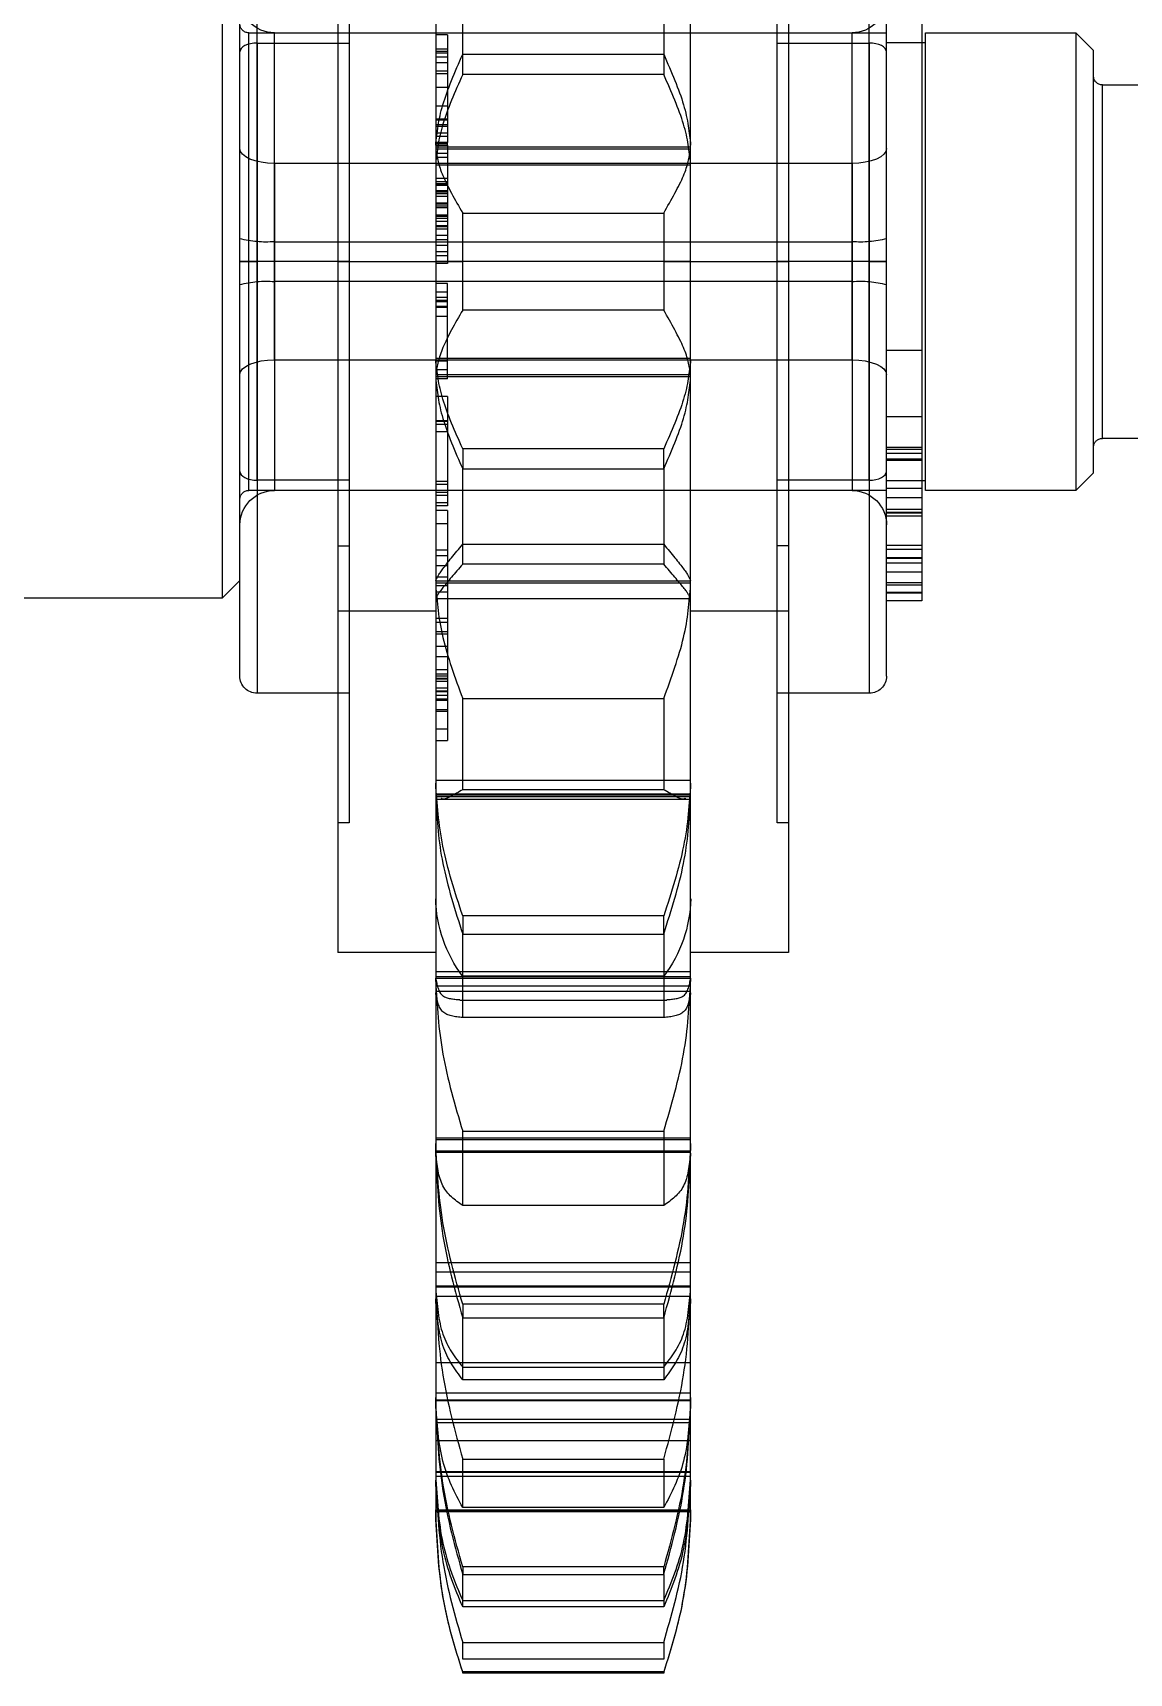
# Model space of a CAD drawing. Header units: metres. Extents: x 0 to 63075, y 0 to 44550.
# Drawn here: x 39325.76 to 39356.76, y 16304.64 to 16351.05 of the extents above; entities that cross this region are included whole.
import ezdxf

# ---------------------------------------------------------------- set-up
doc = ezdxf.new("R2010")
doc.units = ezdxf.units.M
doc.header["$LTSCALE"] = 75
doc.linetypes.add('HIDDEN2', pattern=[4.7625, 3.175, -1.5875])
doc.layers.add('SDM', color=7, linetype='Continuous')
doc.layers.add('ST1', color=7, linetype='HIDDEN2')

# ---------------------------------------------------------------- blocks, each defined once
blk = doc.blocks.new('A$C542b401d')
at = {"layer": 'ST1'}
for p, q in [((76.625, 1423.984), (76.625, 1394.546)), ((89.375, 1423.984), (89.375, 1394.546)), ((76.944, 1396.401), (76.944, 1420.32)), ((89.056, 1420.32), (89.056, 1396.401)), ((74.344, 1398.256), (74.344, 1416.655)), ((74.344, 1404.44), (74.344, 1416.655)), ((91.656, 1398.256), (91.656, 1416.655)), ((91.656, 1404.44), (91.656, 1416.655)), ((73.855, 1398.503), (73.855, 1416.166)), ((92.145, 1398.503), (92.145, 1416.166)), ((92.645, 1413.965), (92.645, 1399.618)), ((79.395, 1407.225), (79.395, 1413.466)), ((86.605, 1413.466), (86.605, 1407.225)), ((72.855, 1412.563), (72.855, 1397.32)), ((80.157, 1412.439), (80.157, 1409.734)), ((85.843, 1409.734), (85.843, 1412.439)), ((68.5, 1410.915), (68, 1410.415)), ((68.5, 1410.915), (68.5, 1401.162)), ((72.755, 1410.915), (68.5, 1410.915)), ((72.755, 1397.965), (72.755, 1410.915)), ((73.855, 1410.64), (72.755, 1410.64)), ((73.855, 1410.64), (72.855, 1410.64)), ((91.895, 1410.915), (73.855, 1410.915)), ((76.944, 1410.624), (74.344, 1410.624)), ((74.344, 1410.624), (74.344, 1392.225)), ((91.168, 1410.915), (74.832, 1410.915)), ((74.832, 1403.876), (74.832, 1410.911)), ((74.832, 1401.661), (74.832, 1410.894)), ((86.27, 1410.853), (86.27, 1410.227)), ((86.27, 1410.853), (86.605, 1410.853)), ((91.656, 1410.624), (89.056, 1410.624)), ((91.168, 1403.876), (91.168, 1410.911)), ((91.168, 1401.661), (91.168, 1410.894)), ((91.656, 1410.624), (91.656, 1392.225)), ((91.895, 1397.982), (91.895, 1410.898)), ((91.895, 1398.012), (91.895, 1410.868)), ((68, 1401.415), (68, 1410.415)), ((85.843, 1410.307), (80.157, 1410.307)), ((86.27, 1410.456), (86.605, 1410.456)), ((86.27, 1410.389), (86.605, 1410.389)), ((86.27, 1410.338), (86.605, 1410.338)), ((86.27, 1410.227), (86.27, 1409.833)), ((86.27, 1410.227), (86.605, 1410.227)), ((80.157, 1409.734), (85.843, 1409.734)), ((86.27, 1410.064), (86.605, 1410.064)), ((86.27, 1409.833), (86.27, 1408.259)), ((86.27, 1409.833), (86.605, 1409.833)), ((86.27, 1409.756), (86.605, 1409.756)), ((67.75, 1409.44), (53.5, 1409.44)), ((67.75, 1399.452), (67.75, 1409.428)), ((67.75, 1399.447), (67.75, 1409.422)), ((86.27, 1409.364), (86.605, 1409.364)), ((86.27, 1408.835), (86.605, 1408.835)), ((86.27, 1408.474), (86.605, 1408.474)), ((86.27, 1408.441), (86.605, 1408.441)), ((86.27, 1408.315), (86.605, 1408.315)), ((86.27, 1408.259), (86.605, 1408.259)), ((86.27, 1408.259), (86.27, 1407.813)), ((86.27, 1408.072), (86.605, 1408.072)), ((86.27, 1407.976), (86.605, 1407.976)), ((86.27, 1407.813), (86.605, 1407.813)), ((86.27, 1407.775), (86.27, 1407.813)), ((86.27, 1407.775), (86.605, 1407.775)), ((86.27, 1407.732), (86.27, 1407.775)), ((86.605, 1407.688), (79.395, 1407.688)), ((79.395, 1407.605), (79.395, 1407.633)), ((86.605, 1407.633), (79.395, 1407.633)), ((86.27, 1407.732), (86.27, 1407.502)), ((86.605, 1407.732), (86.27, 1407.732)), ((86.27, 1407.502), (86.605, 1407.502)), ((86.27, 1407.502), (86.27, 1404.385)), ((86.605, 1407.397), (86.27, 1407.397)), ((86.605, 1407.633), (86.605, 1407.605)), ((74.832, 1407.219), (91.168, 1407.219)), ((74.832, 1407.219), (74.832, 1397.986)), ((79.395, 1407.176), (79.395, 1407.225)), ((86.605, 1407.176), (79.395, 1407.176)), ((79.395, 1401.192), (79.395, 1407.176)), ((86.27, 1407.213), (86.605, 1407.213)), ((86.605, 1407.225), (86.605, 1407.176)), ((86.605, 1407.176), (86.605, 1401.192)), ((91.168, 1407.219), (91.168, 1397.986)), ((86.27, 1406.789), (86.605, 1406.789)), ((86.27, 1406.694), (86.605, 1406.694)), ((86.27, 1406.637), (86.605, 1406.637)), ((86.27, 1406.615), (86.605, 1406.615)), ((86.27, 1406.593), (86.605, 1406.593)), ((86.27, 1406.445), (86.605, 1406.445)), ((86.27, 1406.401), (86.605, 1406.401)), ((86.27, 1406.362), (86.605, 1406.362)), ((86.27, 1406.287), (86.605, 1406.287)), ((86.27, 1406.093), (86.605, 1406.093)), ((86.27, 1406.064), (86.605, 1406.064)), ((86.27, 1406.009), (86.605, 1406.009)), ((86.27, 1405.96), (86.605, 1405.96)), ((80.157, 1405.812), (80.157, 1404.44)), ((85.843, 1405.812), (80.157, 1405.812)), ((85.843, 1404.44), (85.843, 1405.812)), ((86.27, 1405.754), (86.605, 1405.754)), ((86.27, 1405.738), (86.605, 1405.738)), ((86.27, 1405.737), (86.605, 1405.737)), ((86.27, 1405.736), (86.605, 1405.736)), ((86.27, 1405.721), (86.605, 1405.721)), ((86.27, 1405.659), (86.605, 1405.659)), ((86.27, 1405.577), (86.605, 1405.577)), ((86.27, 1405.455), (86.605, 1405.455)), ((74.832, 1405.004), (74.832, 1397.969)), ((91.168, 1405.004), (74.832, 1405.004)), ((86.27, 1405.426), (86.605, 1405.426)), ((86.27, 1405.426), (86.605, 1405.426)), ((86.27, 1405.424), (86.605, 1405.424)), ((86.27, 1405.359), (86.605, 1405.359)), ((86.27, 1405.18), (86.605, 1405.18)), ((86.27, 1405.06), (86.605, 1405.06)), ((91.168, 1405.004), (91.168, 1397.969)), ((86.605, 1404.904), (86.27, 1404.904)), ((86.27, 1404.72), (86.605, 1404.72)), ((86.605, 1404.616), (86.27, 1404.616)), ((73.855, 1404.44), (74.344, 1404.44)), ((74.344, 1404.44), (73.855, 1404.44)), ((74.344, 1404.44), (74.344, 1392.225)), ((74.344, 1404.44), (76.944, 1404.44)), ((79.395, 1404.44), (76.625, 1404.44)), ((76.944, 1404.44), (76.625, 1404.44)), ((79.395, 1404.44), (80.157, 1404.44)), ((80.157, 1404.44), (79.395, 1404.44)), ((80.157, 1404.44), (80.157, 1403.068)), ((80.157, 1404.44), (85.843, 1404.44)), ((85.843, 1403.068), (85.843, 1404.44)), ((85.843, 1404.44), (86.605, 1404.44)), ((86.605, 1404.44), (85.843, 1404.44)), ((86.27, 1404.385), (86.605, 1404.385)), ((89.375, 1404.44), (86.605, 1404.44)), ((89.056, 1404.44), (89.375, 1404.44)), ((89.056, 1404.44), (91.656, 1404.44)), ((91.656, 1404.44), (92.145, 1404.44)), ((92.145, 1404.44), (91.656, 1404.44)), ((91.656, 1404.44), (91.656, 1392.225)), ((74.832, 1403.876), (91.168, 1403.876)), ((86.27, 1403.425), (86.27, 1403.825)), ((86.27, 1403.825), (86.605, 1403.825)), ((86.27, 1403.574), (86.605, 1403.574)), ((86.27, 1403.343), (86.27, 1403.425)), ((86.27, 1403.425), (86.605, 1403.425)), ((86.27, 1403.343), (86.605, 1403.343)), ((86.27, 1403.14), (86.27, 1403.343)), ((86.27, 1403.302), (86.605, 1403.302)), ((86.27, 1403.174), (86.605, 1403.174)), ((86.27, 1401.871), (86.27, 1403.14)), ((86.27, 1403.14), (86.605, 1403.14)), ((80.157, 1403.068), (85.843, 1403.068)), ((86.27, 1402.89), (86.605, 1402.89)), ((72.855, 1401.924), (73.855, 1401.924)), ((86.27, 1401.374), (86.27, 1401.871)), ((68, 1398.465), (68, 1401.415)), ((91.168, 1401.661), (74.832, 1401.661)), ((86.605, 1401.704), (79.395, 1401.704)), ((79.395, 1401.247), (79.395, 1401.275)), ((86.27, 1401.62), (86.605, 1401.62)), ((86.27, 1401.374), (86.605, 1401.374)), ((86.27, 1401.123), (86.27, 1401.374)), ((86.605, 1401.275), (86.605, 1401.247)), ((68.5, 1401.162), (68.5, 1397.965)), ((86.605, 1401.247), (79.395, 1401.247)), ((86.605, 1401.192), (79.395, 1401.192)), ((79.395, 1401.141), (79.395, 1401.192)), ((79.395, 1394.916), (79.395, 1401.141)), ((86.27, 1401.123), (86.605, 1401.123)), ((86.605, 1401.192), (86.605, 1401.141)), ((86.605, 1401.141), (86.605, 1394.916)), ((86.27, 1400.623), (86.27, 1398.217)), ((86.27, 1400.623), (86.605, 1400.623)), ((72.855, 1400.05), (73.855, 1400.05)), ((86.27, 1399.936), (86.605, 1399.936)), ((86.27, 1399.915), (86.605, 1399.915)), ((53.5, 1399.44), (67.75, 1399.44)), ((86.27, 1399.831), (86.605, 1399.831)), ((86.27, 1399.627), (86.605, 1399.627)), ((92.645, 1399.618), (92.645, 1394.915)), ((72.855, 1399.177), (73.855, 1399.177)), ((73.855, 1399.13), (72.855, 1399.13)), ((72.855, 1399.013), (73.855, 1399.013)), ((80.157, 1398.573), (80.157, 1399.146)), ((80.157, 1399.146), (85.843, 1399.146)), ((85.843, 1399.146), (85.843, 1398.573)), ((72.855, 1398.853), (73.855, 1398.853)), ((72.855, 1398.813), (73.855, 1398.813)), ((73.855, 1392.714), (73.855, 1398.503)), ((80.157, 1398.573), (80.157, 1395.875)), ((85.843, 1398.573), (80.157, 1398.573)), ((85.843, 1395.875), (85.843, 1398.573)), ((92.145, 1392.714), (92.145, 1398.503)), ((68, 1398.465), (68.5, 1397.965)), ((72.755, 1398.24), (73.855, 1398.24)), ((72.855, 1398.242), (73.855, 1398.242)), ((72.855, 1398.24), (73.855, 1398.24)), ((74.344, 1398.256), (76.944, 1398.256)), ((86.27, 1398.217), (86.605, 1398.217)), ((86.27, 1398.217), (86.27, 1398.133)), ((86.27, 1398.133), (86.605, 1398.133)), ((86.27, 1398.133), (86.27, 1397.903)), ((89.056, 1398.256), (91.656, 1398.256)), ((68.5, 1397.965), (72.755, 1397.965)), ((72.855, 1398.019), (73.855, 1398.019)), ((73.855, 1397.763), (72.855, 1397.763)), ((73.855, 1397.965), (91.895, 1397.965)), ((74.832, 1397.965), (91.168, 1397.965)), ((86.27, 1397.903), (86.27, 1397.818)), ((86.27, 1397.903), (86.605, 1397.903)), ((86.27, 1397.818), (86.605, 1397.818)), ((86.27, 1397.818), (86.27, 1397.614)), ((86.27, 1397.614), (86.605, 1397.614)), ((86.27, 1397.614), (86.27, 1397.53)), ((72.855, 1397.43), (73.855, 1397.43)), ((73.855, 1397.354), (72.855, 1397.354)), ((72.855, 1397.32), (73.855, 1397.32)), ((72.855, 1397.32), (72.855, 1396.409)), ((72.855, 1397.238), (73.855, 1397.238)), ((86.27, 1397.53), (86.605, 1397.53)), ((86.27, 1397.399), (86.27, 1397.021)), ((86.27, 1397.399), (86.605, 1397.399)), ((86.27, 1397.021), (86.27, 1396.114)), ((86.27, 1397.021), (86.605, 1397.021)), ((72.855, 1396.409), (73.855, 1396.409)), ((72.855, 1396.409), (72.855, 1395.349)), ((72.855, 1396.29), (73.855, 1396.29)), ((76.625, 1396.401), (76.944, 1396.401)), ((76.944, 1388.561), (76.944, 1396.401)), ((85.843, 1396.441), (80.157, 1396.441)), ((86.27, 1396.275), (86.605, 1396.275)), ((89.375, 1396.401), (89.056, 1396.401)), ((89.056, 1396.401), (89.056, 1388.561)), ((72.855, 1396.063), (73.855, 1396.063)), ((72.855, 1396.037), (73.855, 1396.037)), ((72.855, 1395.907), (73.855, 1395.907)), ((80.157, 1395.875), (85.843, 1395.875)), ((86.27, 1396.114), (86.27, 1395.511)), ((86.27, 1396.114), (86.605, 1396.114)), ((86.27, 1395.83), (86.605, 1395.83)), ((72.855, 1395.654), (73.855, 1395.654)), ((72.855, 1395.349), (73.855, 1395.349)), ((72.855, 1395.349), (72.855, 1395.06)), ((72.855, 1395.29), (73.855, 1395.29)), ((86.605, 1395.406), (79.395, 1395.406)), ((79.395, 1395.284), (79.395, 1395.354)), ((86.605, 1395.354), (79.395, 1395.354)), ((86.27, 1395.511), (86.27, 1395.083)), ((86.27, 1395.511), (86.605, 1395.511)), ((86.27, 1395.268), (86.605, 1395.268)), ((86.605, 1395.354), (86.605, 1395.284)), ((92.145, 1395.415), (92.645, 1394.915)), ((72.855, 1395.079), (73.855, 1395.079)), ((72.855, 1395.06), (72.855, 1394.843)), ((72.855, 1395.06), (73.855, 1395.06)), ((72.855, 1394.843), (73.855, 1394.843)), ((79.395, 1394.911), (79.395, 1394.916)), ((86.605, 1394.911), (79.395, 1394.911)), ((79.395, 1389.303), (79.395, 1394.911)), ((86.27, 1395.083), (86.27, 1394.233)), ((86.27, 1395.083), (86.605, 1395.083)), ((86.605, 1394.916), (86.605, 1394.911)), ((86.605, 1394.911), (86.605, 1389.303)), ((92.645, 1394.915), (293.355, 1394.915)), ((76.625, 1394.546), (79.395, 1394.546)), ((76.625, 1394.546), (76.625, 1384.896)), ((86.27, 1394.34), (86.605, 1394.34)), ((86.605, 1394.546), (89.375, 1394.546)), ((89.375, 1394.546), (89.375, 1384.896)), ((86.27, 1394.233), (86.605, 1394.233)), ((86.27, 1394.233), (86.27, 1390.887)), ((86.27, 1393.962), (86.605, 1393.962)), ((86.27, 1393.899), (86.605, 1393.899)), ((86.27, 1393.551), (86.605, 1393.551)), ((86.27, 1393.254), (86.605, 1393.254)), ((86.27, 1392.894), (86.605, 1392.894)), ((86.27, 1392.77), (86.605, 1392.77)), ((86.27, 1392.714), (86.605, 1392.714)), ((86.27, 1392.649), (86.605, 1392.649)), ((86.27, 1392.626), (86.605, 1392.626)), ((86.27, 1392.56), (86.605, 1392.56)), ((74.344, 1392.225), (76.944, 1392.225)), ((80.157, 1392.077), (80.157, 1389.499)), ((85.843, 1392.077), (80.157, 1392.077)), ((85.843, 1389.499), (85.843, 1392.077)), ((86.27, 1392.37), (86.605, 1392.37)), ((86.27, 1392.29), (86.605, 1392.29)), ((86.27, 1392.266), (86.605, 1392.266)), ((86.27, 1392.165), (86.605, 1392.165)), ((86.27, 1392.057), (86.605, 1392.057)), ((86.27, 1392.045), (86.605, 1392.045)), ((86.27, 1392.041), (86.605, 1392.041)), ((86.27, 1392.02), (86.605, 1392.02)), ((89.056, 1392.225), (91.656, 1392.225)), ((86.27, 1391.762), (86.605, 1391.762)), ((86.27, 1391.759), (86.605, 1391.759)), ((86.27, 1391.707), (86.605, 1391.707)), ((86.605, 1391.221), (86.27, 1391.221)), ((86.605, 1390.887), (86.27, 1390.887)), ((86.605, 1389.769), (79.395, 1389.769)), ((79.393, 1389.22), (86.608, 1389.22)), ((79.395, 1389.214), (79.395, 1389.38)), ((86.605, 1389.38), (79.395, 1389.38)), ((86.605, 1389.352), (79.395, 1389.352)), ((86.605, 1389.303), (79.395, 1389.303)), ((79.395, 1389.214), (79.395, 1389.303)), ((79.395, 1386.413), (79.395, 1389.214)), ((80.157, 1389.499), (85.843, 1389.499)), ((86.605, 1389.303), (86.605, 1389.214)), ((86.605, 1389.214), (86.605, 1386.413)), ((76.625, 1388.561), (76.944, 1388.561)), ((89.056, 1388.561), (89.375, 1388.561)), ((79.395, 1383.755), (79.395, 1386.413)), ((86.605, 1386.413), (86.605, 1383.755)), ((80.157, 1385.415), (80.157, 1385.925)), ((80.157, 1385.925), (85.843, 1385.925)), ((85.843, 1385.925), (85.843, 1385.415)), ((80.157, 1385.415), (80.157, 1384.22)), ((85.843, 1385.415), (80.157, 1385.415)), ((85.843, 1384.22), (85.843, 1385.415)), ((76.625, 1384.896), (79.395, 1384.896)), ((86.605, 1384.896), (89.375, 1384.896)), ((86.605, 1384.358), (79.395, 1384.358)), ((86.605, 1384.215), (79.395, 1384.215)), ((86.605, 1384.17), (79.395, 1384.17)), ((79.395, 1384.067), (79.395, 1384.17)), ((79.395, 1384.17), (79.395, 1384.067)), ((80.157, 1384.22), (85.843, 1384.22)), ((80.157, 1384.22), (80.157, 1383.049)), ((85.843, 1383.049), (85.843, 1384.22)), ((86.605, 1384.17), (86.605, 1384.067)), ((86.605, 1384.067), (86.605, 1384.17)), ((86.605, 1383.952), (79.395, 1383.952)), ((86.605, 1383.795), (79.395, 1383.795)), ((79.395, 1379.239), (79.395, 1383.755)), ((86.605, 1383.755), (86.605, 1379.239)), ((80.073, 1383.536), (85.927, 1383.536)), ((85.843, 1383.54), (80.157, 1383.54)), ((80.157, 1383.049), (85.843, 1383.049)), ((86.605, 1379.643), (79.395, 1379.643)), ((86.605, 1379.603), (79.395, 1379.603)), ((80.157, 1379.833), (80.157, 1377.732)), ((85.843, 1379.833), (80.157, 1379.833)), ((85.843, 1377.732), (85.843, 1379.833)), ((86.605, 1379.277), (79.395, 1379.277)), ((79.395, 1379.218), (79.395, 1379.277)), ((86.605, 1379.239), (79.395, 1379.239)), ((79.395, 1379.123), (79.395, 1379.239)), ((79.395, 1375.09), (79.395, 1379.123)), ((86.605, 1379.123), (86.605, 1379.277)), ((86.605, 1379.239), (86.605, 1379.123)), ((86.605, 1379.123), (86.605, 1375.09)), ((80.157, 1377.732), (85.843, 1377.732)), ((86.605, 1376.118), (79.395, 1376.118)), ((86.605, 1375.853), (79.395, 1375.853)), ((86.605, 1375.463), (79.395, 1375.463)), ((86.605, 1375.431), (79.395, 1375.431)), ((86.605, 1375.169), (79.395, 1375.169)), ((79.395, 1372.215), (79.395, 1375.09)), ((80.157, 1374.551), (80.157, 1374.938)), ((80.157, 1374.938), (85.843, 1374.938)), ((85.843, 1374.938), (85.843, 1374.551)), ((86.605, 1375.09), (86.605, 1372.215)), ((85.843, 1374.551), (80.157, 1374.551)), ((80.157, 1374.551), (80.157, 1372.803)), ((85.843, 1372.803), (85.843, 1374.551)), ((86.605, 1373.288), (79.395, 1373.288)), ((85.843, 1373.16), (80.157, 1373.16)), ((80.157, 1372.803), (85.843, 1372.803)), ((86.605, 1372.433), (79.395, 1372.433)), ((79.395, 1372.238), (79.395, 1372.143)), ((86.605, 1372.238), (79.395, 1372.238)), ((79.395, 1372.143), (79.395, 1372.238)), ((86.605, 1372.215), (79.395, 1372.215)), ((79.395, 1372.086), (79.395, 1372.215)), ((79.395, 1369.965), (79.395, 1372.086)), ((86.605, 1372.215), (86.605, 1372.086)), ((86.605, 1372.086), (86.605, 1369.965)), ((86.605, 1371.684), (79.395, 1371.684)), ((86.605, 1371.592), (79.395, 1371.592)), ((86.605, 1371.081), (79.395, 1371.081)), ((86.605, 1370.206), (79.395, 1370.206)), ((86.605, 1370.191), (79.395, 1370.191)), ((85.843, 1370.557), (80.157, 1370.557)), ((80.157, 1370.557), (80.157, 1369.186)), ((85.843, 1369.186), (85.843, 1370.557)), ((86.605, 1370.074), (79.395, 1370.074)), ((79.395, 1369.078), (79.395, 1369.965)), ((86.605, 1369.965), (86.605, 1369.078)), ((79.395, 1369.124), (79.395, 1368.997)), ((86.605, 1369.124), (79.395, 1369.124)), ((86.605, 1369.082), (79.395, 1369.082)), ((86.605, 1369.078), (79.395, 1369.078)), ((79.395, 1368.951), (79.395, 1369.078)), ((79.395, 1368.833), (79.395, 1368.951)), ((80.157, 1369.186), (85.843, 1369.186)), ((86.605, 1368.997), (86.605, 1369.124)), ((86.605, 1369.078), (86.605, 1368.951)), ((86.605, 1368.951), (86.605, 1368.833)), ((80.157, 1367.293), (80.157, 1367.509)), ((80.157, 1367.509), (85.843, 1367.509)), ((85.843, 1367.509), (85.843, 1367.293)), ((85.843, 1367.293), (80.157, 1367.293)), ((80.157, 1367.293), (80.157, 1366.373)), ((85.843, 1366.373), (85.843, 1367.293)), ((85.843, 1366.552), (80.157, 1366.552)), ((80.157, 1366.373), (85.843, 1366.373)), ((80.157, 1365.368), (80.157, 1364.892)), ((85.843, 1365.368), (80.157, 1365.368)), ((85.843, 1364.892), (85.843, 1365.368)), ((80.157, 1364.892), (85.843, 1364.892)), ((80.157, 1364.515), (80.157, 1364.535)), ((80.157, 1364.535), (85.843, 1364.535)), ((85.843, 1364.515), (80.157, 1364.515)), ((80.157, 1364.515), (80.157, 1364.5)), ((80.157, 1364.5), (85.843, 1364.5)), ((85.843, 1364.535), (85.843, 1364.515)), ((85.843, 1364.5), (85.843, 1364.515))]:
    blk.add_line(p, q, dxfattribs=at)
at = {"layer": 'ST1', "flags": 128}
for points in [[(73.855, 1410.377), (73.864, 1410.425), (73.892, 1410.471), (73.937, 1410.514), (73.998, 1410.551), (74.072, 1410.582), (74.157, 1410.605), (74.248, 1410.619), (74.344, 1410.624)], [(91.656, 1410.624), (91.752, 1410.619), (91.843, 1410.605), (91.928, 1410.582), (92.002, 1410.551), (92.063, 1410.514), (92.108, 1410.471), (92.136, 1410.425), (92.145, 1410.377)], [(73.855, 1407.638), (73.874, 1407.556), (73.929, 1407.478), (74.02, 1407.405), (74.141, 1407.342), (74.289, 1407.29), (74.458, 1407.251), (74.642, 1407.227), (74.832, 1407.219)], [(91.168, 1407.219), (91.358, 1407.227), (91.542, 1407.251), (91.711, 1407.29), (91.859, 1407.342), (91.98, 1407.405), (92.071, 1407.478), (92.126, 1407.556), (92.145, 1407.638)], [(74.832, 1401.661), (74.642, 1401.653), (74.458, 1401.629), (74.289, 1401.59), (74.141, 1401.538), (74.02, 1401.475), (73.929, 1401.402), (73.874, 1401.324), (73.855, 1401.242)], [(92.145, 1401.242), (92.126, 1401.324), (92.071, 1401.402), (91.98, 1401.475), (91.859, 1401.538), (91.711, 1401.59), (91.542, 1401.629), (91.358, 1401.653), (91.168, 1401.661)], [(74.344, 1398.256), (74.248, 1398.261), (74.157, 1398.275), (74.072, 1398.298), (73.998, 1398.329), (73.937, 1398.366), (73.892, 1398.409), (73.864, 1398.455), (73.855, 1398.503)], [(92.145, 1398.503), (92.136, 1398.455), (92.108, 1398.409), (92.063, 1398.366), (92.002, 1398.329), (91.928, 1398.298), (91.843, 1398.275), (91.752, 1398.261), (91.656, 1398.256)]]:
    blk.add_lwpolyline(points, dxfattribs=at)
at = {"layer": 'ST1'}
for centre, radius, start, end in [((74.832, 1411.892), 0.977, 180, 270), ((91.168, 1411.892), 0.977, 270, 0), ((91.895, 1411.165), 0.25, 270, 0), ((67.75, 1409.69), 0.25, 270, 0), ((74.59, 1407.871), 2.877, 255.2041, 274.8338), ((91.41, 1407.871), 2.877, 265.1662, 284.7959), ((74.59, 1401.009), 2.877, 85.1662, 104.7959), ((91.41, 1401.009), 2.877, 75.2041, 94.8338), ((67.75, 1399.19), 0.25, 0, 90), ((74.832, 1396.988), 0.977, 90, 180), ((91.168, 1396.988), 0.977, 0, 90), ((91.895, 1397.715), 0.25, 0, 90), ((74.344, 1392.714), 0.489, 180, 270), ((91.656, 1392.714), 0.489, 270, 0), ((83.153, 1386.49), 3.759, 181.1639, 217.1484), ((82.847, 1386.49), 3.759, 322.8516, 358.8361)]:
    blk.add_arc(centre, radius, start, end, dxfattribs=at)
for points, knots in [([(80.157, 1410.307), (79.941, 1409.807), (79.508, 1408.807), (79.433, 1408.095), (79.395, 1407.739)], [0, 0, 0, 0, 0.500152, 1, 1, 1, 1]), ([(86.605, 1407.739), (86.567, 1408.094), (86.492, 1408.806), (86.06, 1409.806), (85.843, 1410.307)], [0, 0, 0, 0, 0.499124, 1, 1, 1, 1]), ([(79.395, 1407.225), (79.433, 1407.57), (79.508, 1408.261), (79.941, 1409.243), (80.157, 1409.734)], [0, 0, 0, 0, 0.49948, 1, 1, 1, 1]), ([(85.843, 1409.734), (86.059, 1409.243), (86.492, 1408.261), (86.567, 1407.57), (86.605, 1407.225)], [0, 0, 0, 0, 0.500513, 1, 1, 1, 1]), ([(80.157, 1405.812), (79.941, 1406.192), (79.508, 1406.954), (79.433, 1407.388), (79.395, 1407.605)], [0, 0, 0, 0, 0.500133, 1, 1, 1, 1]), ([(86.605, 1407.605), (86.567, 1407.388), (86.492, 1406.955), (86.06, 1406.193), (85.843, 1405.812)], [0, 0, 0, 0, 0.499098, 1, 1, 1, 1]), ([(79.395, 1401.275), (79.433, 1401.492), (79.508, 1401.925), (79.94, 1402.687), (80.157, 1403.068)], [0, 0, 0, 0, 0.499098, 1, 1, 1, 1]), ([(85.843, 1403.068), (86.059, 1402.688), (86.492, 1401.926), (86.567, 1401.492), (86.605, 1401.275)], [0, 0, 0, 0, 0.500133, 1, 1, 1, 1]), ([(79.395, 1401.655), (79.433, 1401.31), (79.508, 1400.619), (79.941, 1399.637), (80.157, 1399.146)], [0, 0, 0, 0, 0.49948, 1, 1, 1, 1]), ([(85.843, 1399.146), (86.059, 1399.637), (86.492, 1400.619), (86.567, 1401.31), (86.605, 1401.655)], [0, 0, 0, 0, 0.500513, 1, 1, 1, 1]), ([(80.157, 1398.573), (79.941, 1399.073), (79.508, 1400.073), (79.433, 1400.785), (79.395, 1401.141)], [0, 0, 0, 0, 0.500152, 1, 1, 1, 1]), ([(86.605, 1401.141), (86.567, 1400.786), (86.492, 1400.074), (86.06, 1399.074), (85.843, 1398.573)], [0, 0, 0, 0, 0.499124, 1, 1, 1, 1]), ([(80.157, 1396.441), (79.941, 1396.181), (79.508, 1395.661), (79.433, 1395.496), (79.395, 1395.414)], [0, 0, 0, 0, 0.500529, 1, 1, 1, 1]), ([(86.605, 1395.414), (86.567, 1395.496), (86.492, 1395.661), (86.059, 1396.181), (85.843, 1396.441)], [0, 0, 0, 0, 0.499464, 1, 1, 1, 1]), ([(79.395, 1394.916), (79.433, 1394.986), (79.508, 1395.127), (79.941, 1395.626), (80.157, 1395.875)], [0, 0, 0, 0, 0.499459, 1, 1, 1, 1]), ([(85.843, 1395.875), (86.059, 1395.626), (86.492, 1395.127), (86.567, 1394.986), (86.605, 1394.916)], [0, 0, 0, 0, 0.500534, 1, 1, 1, 1]), ([(80.157, 1392.077), (79.941, 1392.672), (79.508, 1393.862), (79.433, 1394.81), (79.395, 1395.284)], [0, 0, 0, 0, 0.500534, 1, 1, 1, 1]), ([(86.605, 1395.284), (86.567, 1394.81), (86.492, 1393.862), (86.059, 1392.672), (85.843, 1392.077)], [0, 0, 0, 0, 0.499459, 1, 1, 1, 1]), ([(79.395, 1389.682), (79.433, 1389.104), (79.508, 1387.947), (79.94, 1386.6), (80.157, 1385.925)], [0, 0, 0, 0, 0.499427, 1, 1, 1, 1]), ([(85.843, 1385.925), (86.059, 1386.599), (86.492, 1387.946), (86.567, 1389.104), (86.605, 1389.682)], [0, 0, 0, 0, 0.5003717, 1, 1, 1, 1]), ([(80.157, 1385.415), (79.941, 1386.094), (79.508, 1387.453), (79.433, 1388.627), (79.395, 1389.214)], [0, 0, 0, 0, 0.5001333, 1, 1, 1, 1]), ([(79.551, 1389.254), (79.564, 1389.243), (79.633, 1389.186), (79.922, 1389.358), (80.157, 1389.499)], [0, 0, 0, 0, 0.183122, 1, 1, 1, 1]), ([(85.843, 1389.499), (86.078, 1389.359), (86.366, 1389.186), (86.436, 1389.244), (86.448, 1389.254)], [0, 0, 0, 0, 0.815701, 1, 1, 1, 1]), ([(86.605, 1389.214), (86.567, 1388.628), (86.492, 1387.454), (86.06, 1386.095), (85.843, 1385.415)], [0, 0, 0, 0, 0.499098, 1, 1, 1, 1]), ([(80.073, 1383.559), (79.891, 1383.571), (79.496, 1383.596), (79.43, 1383.974), (79.395, 1384.177)], [0, 0, 0, 0, 0.4599897, 1, 1, 1, 1]), ([(86.605, 1384.177), (86.57, 1383.974), (86.504, 1383.596), (86.109, 1383.571), (85.927, 1383.559)], [0, 0, 0, 0, 0.5400023, 1, 1, 1, 1]), ([(80.157, 1379.833), (79.941, 1380.571), (79.508, 1382.046), (79.433, 1383.394), (79.395, 1384.067)], [0, 0, 0, 0, 0.500513, 1, 1, 1, 1]), ([(79.395, 1383.755), (79.433, 1383.543), (79.508, 1383.117), (79.94, 1383.072), (80.157, 1383.049)], [0, 0, 0, 0, 0.499098, 1, 1, 1, 1]), ([(86.605, 1384.067), (86.567, 1383.394), (86.492, 1382.046), (86.059, 1380.571), (85.843, 1379.833)], [0, 0, 0, 0, 0.49948, 1, 1, 1, 1]), ([(85.843, 1383.049), (86.059, 1383.072), (86.492, 1383.117), (86.567, 1383.543), (86.605, 1383.755)], [0, 0, 0, 0, 0.500133, 1, 1, 1, 1]), ([(79.395, 1379.489), (79.433, 1378.748), (79.508, 1377.264), (79.94, 1375.714), (80.157, 1374.938)], [0, 0, 0, 0, 0.499098, 1, 1, 1, 1]), ([(85.843, 1374.938), (86.059, 1375.713), (86.492, 1377.263), (86.567, 1378.747), (86.605, 1379.489)], [0, 0, 0, 0, 0.500133, 1, 1, 1, 1]), ([(79.395, 1379.218), (79.433, 1378.877), (79.508, 1378.194), (79.941, 1377.886), (80.157, 1377.732)], [0, 0, 0, 0, 0.499464, 1, 1, 1, 1]), ([(80.157, 1374.551), (79.941, 1375.329), (79.508, 1376.883), (79.433, 1378.377), (79.395, 1379.123)], [0, 0, 0, 0, 0.500534, 1, 1, 1, 1]), ([(85.843, 1377.732), (86.059, 1377.886), (86.492, 1378.194), (86.567, 1378.877), (86.605, 1379.218)], [0, 0, 0, 0, 0.500529, 1, 1, 1, 1]), ([(86.605, 1379.123), (86.567, 1378.377), (86.492, 1376.883), (86.059, 1375.329), (85.843, 1374.551)], [0, 0, 0, 0, 0.499459, 1, 1, 1, 1]), ([(80.157, 1373.16), (79.941, 1373.441), (79.508, 1374.003), (79.433, 1374.924), (79.395, 1375.385)], [0, 0, 0, 0, 0.5002609, 1, 1, 1, 1]), ([(80.157, 1370.557), (79.941, 1371.349), (79.508, 1372.93), (79.433, 1374.516), (79.395, 1375.308)], [0, 0, 0, 0, 0.500372, 1, 1, 1, 1]), ([(86.605, 1375.385), (86.567, 1374.925), (86.492, 1374.003), (86.06, 1373.441), (85.843, 1373.16)], [0, 0, 0, 0, 0.499419, 1, 1, 1, 1]), ([(86.605, 1375.308), (86.567, 1374.516), (86.492, 1372.931), (86.06, 1371.349), (85.843, 1370.557)], [0, 0, 0, 0, 0.499427, 1, 1, 1, 1]), ([(79.395, 1375.09), (79.433, 1374.62), (79.508, 1373.679), (79.94, 1373.096), (80.157, 1372.803)], [0, 0, 0, 0, 0.499124, 1, 1, 1, 1]), ([(85.843, 1372.803), (86.059, 1373.095), (86.492, 1373.679), (86.567, 1374.62), (86.605, 1375.09)], [0, 0, 0, 0, 0.500152, 1, 1, 1, 1]), ([(79.395, 1372.305), (79.433, 1371.49), (79.508, 1369.858), (79.94, 1368.293), (80.157, 1367.509)], [0, 0, 0, 0, 0.4994185, 1, 1, 1, 1]), ([(79.395, 1372.143), (79.433, 1371.568), (79.508, 1370.416), (79.941, 1369.596), (80.157, 1369.186)], [0, 0, 0, 0, 0.499479, 1, 1, 1, 1]), ([(80.157, 1367.293), (79.941, 1368.074), (79.508, 1369.636), (79.433, 1371.27), (79.395, 1372.086)], [0, 0, 0, 0, 0.500513, 1, 1, 1, 1]), ([(85.843, 1367.509), (86.059, 1368.292), (86.492, 1369.857), (86.567, 1371.489), (86.605, 1372.305)], [0, 0, 0, 0, 0.500261, 1, 1, 1, 1]), ([(85.843, 1369.186), (86.059, 1369.596), (86.492, 1370.416), (86.567, 1371.568), (86.605, 1372.143)], [0, 0, 0, 0, 0.500514, 1, 1, 1, 1]), ([(86.605, 1372.086), (86.567, 1371.27), (86.492, 1369.636), (86.059, 1368.074), (85.843, 1367.293)], [0, 0, 0, 0, 0.49948, 1, 1, 1, 1]), ([(80.157, 1366.552), (79.941, 1367.069), (79.508, 1368.103), (79.433, 1369.433), (79.395, 1370.097)], [0, 0, 0, 0, 0.500133, 1, 1, 1, 1]), ([(80.157, 1365.368), (79.941, 1366.117), (79.508, 1367.615), (79.433, 1369.246), (79.395, 1370.062)], [0, 0, 0, 0, 0.500133, 1, 1, 1, 1]), ([(79.395, 1369.965), (79.433, 1369.294), (79.508, 1367.951), (79.941, 1366.899), (80.157, 1366.373)], [0, 0, 0, 0, 0.499464, 1, 1, 1, 1]), ([(86.605, 1370.097), (86.567, 1369.434), (86.492, 1368.104), (86.06, 1367.07), (85.843, 1366.552)], [0, 0, 0, 0, 0.499098, 1, 1, 1, 1]), ([(86.605, 1370.062), (86.567, 1369.248), (86.492, 1367.616), (86.06, 1366.118), (85.843, 1365.368)], [0, 0, 0, 0, 0.499098, 1, 1, 1, 1]), ([(85.843, 1366.373), (86.059, 1366.899), (86.492, 1367.951), (86.567, 1369.294), (86.605, 1369.965)], [0, 0, 0, 0, 0.500529, 1, 1, 1, 1]), ([(79.395, 1368.997), (79.433, 1368.207), (79.508, 1366.624), (79.941, 1365.231), (80.157, 1364.535)], [0, 0, 0, 0, 0.499479, 1, 1, 1, 1]), ([(80.157, 1364.515), (79.941, 1365.206), (79.508, 1366.587), (79.433, 1368.164), (79.395, 1368.951)], [0, 0, 0, 0, 0.500372, 1, 1, 1, 1]), ([(85.843, 1364.535), (86.059, 1365.231), (86.492, 1366.624), (86.567, 1368.207), (86.605, 1368.997)], [0, 0, 0, 0, 0.500514, 1, 1, 1, 1]), ([(86.605, 1368.951), (86.567, 1368.164), (86.492, 1366.587), (86.06, 1365.206), (85.843, 1364.515)], [0, 0, 0, 0, 0.499427, 1, 1, 1, 1])]:
    blk.add_open_spline(points, degree=3, knots=knots, dxfattribs=at)

msp = doc.modelspace()

# ---------------------------------------------------------------- block references
at = {"layer": 'SDM', "xscale": -1}
msp.add_blockref('A$C542b401d', (39423.755, 14940.137), dxfattribs=at)

doc.saveas('drawing.dxf')
